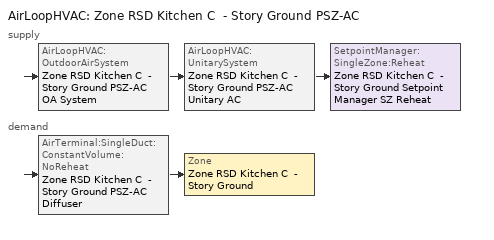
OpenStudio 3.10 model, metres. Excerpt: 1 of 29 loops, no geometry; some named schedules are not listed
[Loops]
AirLoopHVAC 'Zone RSD Kitchen C  - Story Ground PSZ-AC'
 supply: AirLoopHVAC:OutdoorAirSystem 'Zone RSD Kitchen C  - Story Ground PSZ-AC OA System' > AirLoopHVAC:UnitarySystem 'Zone RSD Kitchen C  - Story Ground PSZ-AC Unitary AC' > SetpointManager:SingleZone:Reheat 'Zone RSD Kitchen C  - Story Ground Setpoint Manager SZ Reheat'
 demand: AirTerminal:SingleDuct:ConstantVolume:NoReheat 'Zone RSD Kitchen C  - Story Ground PSZ-AC Diffuser' > Zone 'Zone RSD Kitchen C  - Story Ground'
[Sizing:Zone]
Zone RSD Kitchen C  - Story Ground: Zone Cooling Design Supply Air Temperature Input Method=SupplyAirTemperature; Zone Cooling Design Supply Air Temperature {C}=12.7778; Zone Cooling Design Supply Air Temperature Difference {deltaC}=11.11; Zone Heating Design Supply Air Temperature Input Method=SupplyAirTemperature; Zone Heating Design Supply Air Temperature {C}=50; Zone Heating Design Supply Air Temperature Difference {deltaC}=11.11; Zone Cooling Design Supply Air Humidity Ratio {kg-H2O/kg-air}=0.0085; Zone Heating Design Supply Air Humidity Ratio {kg-H2O/kg-air}=0.008; Cooling Design Air Flow Method=DesignDay; Heating Design Air Flow Method=DesignDay; Account for Dedicated Outdoor Air System=No; Dedicated Outdoor Air System Control Strategy=NeutralSupplyAir; Dedicated Outdoor Air Low Setpoint Temperature for Design {C}=autosize; Dedicated Outdoor Air High Setpoint Temperature for Design {C}=autosize; Zone Load Sizing Method=Sensible Load Only No Latent Load; Zone Latent Cooling Design Supply Air Humidity Ratio Input Method=HumidityRatioDifference; Zone Cooling Design Supply Air Humidity Ratio Difference {kgWater/kgDryAir}=0.005; Zone Latent Heating Design Supply Air Humidity Ratio Input Method=HumidityRatioDifference; Zone Humidification Design Supply Air Humidity Ratio Difference {kgWater/kgDryAir}=0.005; Sizing Option=Coincident
[Zone equipment]
Zone RSD Kitchen C  - Story Ground: Zone RSD Kitchen C  - Story Ground Exhaust Fan, Zone RSD Kitchen C  - Story Ground PSZ-AC Diffuser
[Fan:ZoneExhaust]
Zone RSD Kitchen C  - Story Ground Exhaust Fan: Availability Schedule=D_RSD_All_Fan_Yr; Fan Total Efficiency=0.563391; Pressure Rise {Pa}=124.544; Maximum Flow Rate {m3/s}=1.1212; Flow Fraction Schedule=D_RSD_All_Fan_Yr; System Availability Manager Coupling Mode=Decoupled
[AirLoopHVAC]
Zone RSD Kitchen C  - Story Ground PSZ-AC: Availability Schedule=Always On Discrete; Design Supply Air Flow Rate {m3/s}=2.5634; Design Return Air Flow Fraction of Supply Air Flow=1
[Sizing:System]
Zone RSD Kitchen C  - Story Ground PSZ-AC: Type of Load to Size On=Sensible; Design Outdoor Air Flow Rate {m3/s}=2.5634; Central Heating Maximum System Air Flow Ratio=1; Preheat Design Temperature {C}=7.22222; Preheat Design Humidity Ratio {kg-H2O/kg-Air}=0.008; Precool Design Temperature {C}=12.7778; Precool Design Humidity Ratio {kg-H2O/kg-Air}=0.008; Central Cooling Design Supply Air Temperature {C}=12.7778; Central Heating Design Supply Air Temperature {C}=50; Sizing Option=Coincident; 100% Outdoor Air in Cooling=No; 100% Outdoor Air in Heating=No; Central Cooling Design Supply Air Humidity Ratio {kg-H2O/kg-Air}=0.0085; Central Heating Design Supply Air Humidity Ratio {kg-H2O/kg-Air}=0.008; Cooling Design Air Flow Method=DesignDay; Heating Design Air Flow Method=DesignDay; System Outdoor Air Method=ZoneSum; Zone Maximum Outdoor Air Fraction=1; Cooling Supply Air Flow Rate Per Floor Area {m3/s-m2}=0.00996765; Cooling Fraction of Autosized Cooling Supply Air Flow Rate=1; Cooling Supply Air Flow Rate Per Unit Cooling Capacity {m3/s-W}=3.94755e-05; Heating Supply Air Flow Rate Per Floor Area {m3/s-m2}=0.00996765; Heating Fraction of Autosized Heating Supply Air Flow Rate=1; Heating Fraction of Autosized Cooling Supply Air Flow Rate=1; Heating Supply Air Flow Rate Per Unit Heating Capacity {m3/s-W}=3.15882e-05; Cooling Design Capacity Method=CoolingDesignCapacity; Cooling Design Capacity {W}=28883.45; Cooling Design Capacity Per Floor Area {W/m2}=234.7; Fraction of Autosized Cooling Design Capacity=1; Heating Design Capacity Method=HeatingDesignCapacity; Heating Design Capacity {W}=5376.78; Heating Design Capacity Per Floor Area {W/m2}=157; Fraction of Autosized Heating Design Capacity=1; Central Cooling Capacity Control Method=OnOff; Occupant Diversity=1
[SetpointManager:SingleZone:Reheat]
Zone RSD Kitchen C  - Story Ground Setpoint Manager SZ Reheat: Minimum Supply Air Temperature {C}=12.7778; Maximum Supply Air Temperature {C}=50; Control Zone=Zone RSD Kitchen C  - Story Ground; Setpoint Node or NodeList=Zone RSD Kitchen C  - Story Ground PSZ-AC Supply Outlet Node
[Coil:Heating:Gas]
Zone RSD Kitchen C  - Story Ground PSZ-AC Gas Htg Coil: Availability Schedule=Always On Discrete; Gas Burner Efficiency=0.8; Nominal Capacity {W}=94939.9; On Cycle Parasitic Electric Load {W}=0; Off Cycle Parasitic Gas Load {W}=0
[Coil:Heating:Electric]
Zone RSD Kitchen C  - Story Ground PSZ-AC No Heat: Availability Schedule=Always Off Discrete; Efficiency=1; Nominal Capacity {W}=0
[Coil:Cooling:DX:SingleSpeed]
Zone RSD Kitchen C  - Story Ground PSZ-AC 1spd DX AC Clg Coil 127kBtu/hr 9.7SEER 130kBtu/hr 13.0SEER: Availability Schedule=Always On Discrete; Rated Total Cooling Capacity {W}=48144.7; Rated Sensible Heat Ratio=0.80004; Rated COP {W/W}=3.91157; Rated Air Flow Rate {m3/s}=2.5634; Rated Evaporator Fan Power Per Volume Flow Rate 2017 {W/(m3/s)}=773.3; Rated Evaporator Fan Power Per Volume Flow Rate 2023 {W/(m3/s)}=934.4; Total Cooling Capacity Function of Temperature Curve=SpltAC1Sp_ClCap_fT; Total Cooling Capacity Function of Flow Fraction Curve=DXCOOL-NECB2011-REF-CAPFFLOW; Energy Input Ratio Function of Temperature Curve=SpltAC1Sp_EIR_fT; Energy Input Ratio Function of Flow Fraction Curve=DXCOOL-NECB2011-REF-COOLEIRFFLOW; Part Load Fraction Correlation Curve=DXCOOL-NECB2011-REF-COOLPLFFPLR; Minimum Outdoor Dry-Bulb Temperature for Compressor Operation {C}=-25; Nominal Time for Condensate Removal to Begin {s}=0; Ratio of Initial Moisture Evaporation Rate and Steady State Latent Capacity=0; Maximum Cycling Rate {cycles/hr}=0; Latent Capacity Time Constant {s}=0; Condenser Type=AirCooled; Evaporative Condenser Effectiveness=0.9; Evaporative Condenser Air Flow Rate {m3/s}=autosize; Evaporative Condenser Pump Rated Power Consumption {W}=autosize; Crankcase Heater Capacity {W}=0; Maximum Outdoor Dry-Bulb Temperature for Crankcase Heater Operation {C}=10; Basin Heater Capacity {W/K}=0; Basin Heater Setpoint Temperature {C}=2
[Fan:OnOff]
Zone RSD Kitchen C  - Story Ground PSZ-AC Fan: Availability Schedule=Always On Discrete; Fan Total Efficiency=0.56875; Pressure Rise {Pa}=622.722; Maximum Flow Rate {m3/s}=2.5634; Motor Efficiency=0.875; Motor In Airstream Fraction=1; Fan Power Ratio Function of Speed Ratio Curve=Fan On Off Power Curve 7; Fan Efficiency Ratio Function of Speed Ratio Curve=Fan On Off Efficiency Curve 7
[AirLoopHVAC:UnitarySystem]
Zone RSD Kitchen C  - Story Ground PSZ-AC Unitary AC: Control Type=Load; Controlling Zone or Thermostat Location=Zone RSD Kitchen C  - Story Ground; Dehumidification Control Type=None; Availability Schedule=Outage Availability Schedule; Supply Fan=Zone RSD Kitchen C  - Story Ground PSZ-AC Fan; Fan Placement=DrawThrough; Supply Air Fan Operating Mode Schedule=Always On Discrete; Heating Coil=Zone RSD Kitchen C  - Story Ground PSZ-AC Gas Htg Coil; DX Heating Coil Sizing Ratio=1; Cooling Coil=Zone RSD Kitchen C  - Story Ground PSZ-AC 1spd DX AC Clg Coil 127kBtu/hr 9.7SEER 130kBtu/hr 13.0SEER; Use DOAS DX Cooling Coil=No; DOAS DX Cooling Coil Leaving Minimum Air Temperature {C}=2; Latent Load Control=SensibleOnlyLoadControl; Supplemental Heating Coil=Zone RSD Kitchen C  - Story Ground PSZ-AC No Heat; Supply Air Flow Rate Method During Cooling Operation=SupplyAirFlowRate; Supply Air Flow Rate During Cooling Operation {m3/s}=2.5634; Supply Air Flow Rate Method During Heating Operation=SupplyAirFlowRate; Supply Air Flow Rate During Heating Operation {m3/s}=2.5634; Supply Air Flow Rate Method When No Cooling or Heating is Required=None; No Load Supply Air Flow Rate Control Set To Low Speed=Yes; Maximum Supply Air Temperature {C}=50; Maximum Outdoor Dry-Bulb Temperature for Supplemental Heater Operation {C}=21; Ancilliary On-Cycle Electric Power {W}=0; Ancilliary Off-Cycle Electric Power {W}=0
[Controller:OutdoorAir]
Zone RSD Kitchen C  - Story Ground PSZ-AC OA System Controller: Minimum Outdoor Air Flow Rate {m3/s}=0.0894718; Maximum Outdoor Air Flow Rate {m3/s}=2.5634; Economizer Control Type=NoEconomizer; Economizer Control Action Type=ModulateFlow; Economizer Maximum Limit Dry-Bulb Temperature {C}=28; Economizer Maximum Limit Enthalpy {J/kg}=64000; Lockout Type=LockoutWithCompressor; Minimum Limit Type=FixedMinimum; Minimum Outdoor Air Schedule=Zone RSD Kitchen C  - Story Ground PSZ-AC_night_ventcycle_schedule; Controller Mechanical Ventilation=Controller Mechanical Ventilation 8; High Humidity Control=No; High Humidity Outdoor Air Flow Ratio=1; Control High Indoor Humidity Based on Outdoor Humidity Ratio=Yes; Heat Recovery Bypass Control Type=BypassWhenWithinEconomizerLimits; Economizer Operation Staging=InterlockedWithMechanicalCooling
[Controller:MechanicalVentilation]
Controller Mechanical Ventilation 8: Availability Schedule=Always On Discrete
[AirLoopHVAC:OutdoorAirSystem]
Zone RSD Kitchen C  - Story Ground PSZ-AC OA System: Controller=Zone RSD Kitchen C  - Story Ground PSZ-AC OA System Controller
[AirTerminal:SingleDuct:ConstantVolume:NoReheat]
Zone RSD Kitchen C  - Story Ground PSZ-AC Diffuser: Availability Schedule=Always On Discrete; Maximum Air Flow Rate {m3/s}=2.5634
[Schedule:Ruleset]
D_RSD_All_Fan_Yr: Default Day Schedule=D_RSD_All_Fan_Yr Default; Summer Design Day Schedule=D_RSD_All_Fan_Yr Summer Design Day; Winter Design Day Schedule=D_RSD_All_Fan_Yr Winter Design Day
[Schedule:Day]
D_RSD_All_Fan_Yr Default; autogen D_RSD_All_Fan_Yr 0_day_sch: Average, 9, 0, 0, 23, 0, 1, 24, 0, 0
D_RSD_All_Fan_Yr Winter Design Day; D_RSD_All_Fan_Yr Summer Design Day: No, 9, 0, 0, 23, 0, 1, 24, 0, 0
Schedule Day 41: 1, 0, 0, 2, 0, 0, 3, 0, 0, 4, 0, 0, 5, 0, 0, 6, 0, 0, 7, 0, 0, 8, 0, 0, 9, 0, 0, 10, 0, 1, 11, 0, 1, 12, 0, 1, 13, 0, 1, 14, 0, 1, 15, 0, 0, 16, 0, 0, 17, 0, 0, 18, 0, 0, 19, 0, 0, 20, 0, 0, 21, 0, 0, 22, 0, 0, 23, 0, 0, 24, 0, 0
Schedule Day 42: 1, 0, 0, 2, 0, 0, 3, 0, 0, 4, 0, 0, 5, 0, 0, 6, 0, 0, 7, 0, 0, 8, 0, 0, 9, 0, 0, 10, 0, 0, 11, 0, 0, 12, 0, 0, 13, 0, 0, 14, 0, 0, 15, 0, 1, 16, 0, 1, 17, 0, 1, 18, 0, 1, 19, 0, 1, 20, 0, 1, 21, 0, 1, 22, 0, 1, 23, 0, 1, 24, 0, 0
[Schedule:Rule] Schedule Ruleset=D_RSD_All_Fan_Yr; Apply Sunday=Yes; Apply Monday=Yes; Apply Tuesday=Yes; Apply Wednesday=Yes; Apply Thursday=Yes; Apply Friday=Yes; Apply Saturday=Yes
autogen D_RSD_All_Fan_Yr 0: Rule Order=2; Day Schedule=autogen D_RSD_All_Fan_Yr 0_day_sch; Date Specification Type=SpecificDates; Specific Month 1=1; Specific Day 1=2; Specific Month 2=1; Specific Day 2=3; Specific Month 3=1; Specific Day 3=9; Specific Month 4=1; Specific Day 4=10; Specific Month 5=1; Specific Day 5=16; Specific Month 6=1; Specific Day 6=17; Specific Month 7=1; Specific Day 7=23; Specific Month 8=1; Specific Day 8=24; Specific Month 9=1; Specific Day 9=30; Specific Month 10=1; Specific Day 10=31; Specific Month 11=2; Specific Day 11=6; Specific Month 12=2; Specific Day 12=7; Specific Month 13=2; Specific Day 13=13; Specific Month 14=2; Specific Day 14=14; Specific Month 15=2; Specific Day 15=20; Specific Month 16=2; Specific Day 16=21; Specific Month 17=2; Specific Day 17=27; Specific Month 18=2; Specific Day 18=28; Specific Month 19=3; Specific Day 19=6; Specific Month 20=3; Specific Day 20=7; Specific Month 21=3; Specific Day 21=13; Specific Month 22=3; Specific Day 22=14; Specific Month 23=3; Specific Day 23=20; Specific Month 24=3; Specific Day 24=21; Specific Month 25=3; Specific Day 25=27; Specific Month 26=3; Specific Day 26=28; Specific Month 27=4; Specific Day 27=3; Specific Month 28=4; Specific Day 28=4; Specific Month 29=4; Specific Day 29=10; Specific Month 30=4; Specific Day 30=11; Specific Month 31=4; Specific Day 31=17; Specific Month 32=4; Specific Day 32=18; Specific Month 33=4; Specific Day 33=24; Specific Month 34=4; Specific Day 34=25; Specific Month 35=5; Specific Day 35=1; Specific Month 36=5; Specific Day 36=2; Specific Month 37=5; Specific Day 37=8; Specific Month 38=5; Specific Day 38=9; Specific Month 39=5; Specific Day 39=15; Specific Month 40=5; Specific Day 40=16; Specific Month 41=5; Specific Day 41=22; Specific Month 42=5; Specific Day 42=23; Specific Month 43=5; Specific Day 43=29; Specific Month 44=5; Specific Day 44=30; Specific Month 45=6; Specific Day 45=5; Specific Month 46=6; Specific Day 46=6; Specific Month 47=6; Specific Day 47=12; Specific Month 48=6; Specific Day 48=13; Specific Month 49=6; Specific Day 49=19; Specific Month 50=6; Specific Day 50=20; Specific Month 51=6; Specific Day 51=26; Specific Month 52=6; Specific Day 52=27; Specific Month 53=7; Specific Day 53=3; Specific Month 54=7; Specific Day 54=4; Specific Month 55=7; Specific Day 55=10; Specific Month 56=7; Specific Day 56=11; Specific Month 57=7; Specific Day 57=17; Specific Month 58=7; Specific Day 58=18; Specific Month 59=7; Specific Day 59=24; Specific Month 60=7; Specific Day 60=25; Specific Month 61=7; Specific Day 61=31; Specific Month 62=8; Specific Day 62=1; Specific Month 63=8; Specific Day 63=7; Specific Month 64=8; Specific Day 64=8; Specific Month 65=8; Specific Day 65=14; Specific Month 66=8; Specific Day 66=15; Specific Month 67=8; Specific Day 67=21; Specific Month 68=8; Specific Day 68=22; Specific Month 69=8; Specific Day 69=28; Specific Month 70=8; Specific Day 70=29; Specific Month 71=9; Specific Day 71=4; Specific Month 72=9; Specific Day 72=5; Specific Month 73=9; Specific Day 73=11; Specific Month 74=9; Specific Day 74=12; Specific Month 75=9; Specific Day 75=18; Specific Month 76=9; Specific Day 76=19; Specific Month 77=9; Specific Day 77=25; Specific Month 78=9; Specific Day 78=26; Specific Month 79=10; Specific Day 79=2; Specific Month 80=10; Specific Day 80=3; Specific Month 81=10; Specific Day 81=9; Specific Month 82=10; Specific Day 82=10; Specific Month 83=10; Specific Day 83=16; Specific Month 84=10; Specific Day 84=17; Specific Month 85=10; Specific Day 85=23; Specific Month 86=10; Specific Day 86=24; Specific Month 87=10; Specific Day 87=30; Specific Month 88=10; Specific Day 88=31; Specific Month 89=11; Specific Day 89=6; Specific Month 90=11; Specific Day 90=7; Specific Month 91=11; Specific Day 91=13; Specific Month 92=11; Specific Day 92=14; Specific Month 93=11; Specific Day 93=20; Specific Month 94=11; Specific Day 94=21; Specific Month 95=11; Specific Day 95=27; Specific Month 96=11; Specific Day 96=28; Specific Month 97=12; Specific Day 97=4; Specific Month 98=12; Specific Day 98=5; Specific Month 99=12; Specific Day 99=11; Specific Month 100=12; Specific Day 100=12; Specific Month 101=12; Specific Day 101=18; Specific Month 102=12; Specific Day 102=19; Specific Month 103=12; Specific Day 103=25; Specific Month 104=12; Specific Day 104=26
D_RSD_All_Fan_Yr Outage Day 227: Rule Order=1; Day Schedule=Schedule Day 41; Date Specification Type=DateRange; Start Month=8; Start Day=15; End Month=8; End Day=15
D_RSD_All_Fan_Yr Outage Day 228: Rule Order=0; Day Schedule=Schedule Day 42; Date Specification Type=DateRange; Start Month=8; Start Day=16; End Month=8; End Day=16
[Schedule:Constant]
Name | Value
Always On Discrete; Zone RSD Kitchen C  - Story Ground PSZ-AC_night_ventcycle_schedule | 1
Always Off Discrete | 0
[Curve:Exponent]
Fan On Off Power Curve 7: Coefficient1 Constant=1; Coefficient2 Constant=0; Coefficient3 Constant=0; Minimum Value of x=0; Maximum Value of x=1
[Curve:Cubic] Maximum Value of x=1
Name | Coefficient1 Constant | Coefficient2 x | Coefficient3 x**2 | Coefficient4 x**3 | Minimum Value of x
Fan On Off Efficiency Curve 7 | 1 | 0 | 0 | 0 | 0
DXCOOL-NECB2011-REF-COOLPLFFPLR | 0.0277 | 4.9151 | -8.184 | 4.2702 | 0.7
[Curve:Biquadratic] Minimum Value of x=7.22222; Maximum Value of x=29.44444; Minimum Value of y=-23.333; Maximum Value of y=46.11111
Name | Coefficient1 Constant | Coefficient2 x | Coefficient3 x**2 | Coefficient4 y | Coefficient5 y**2 | Coefficient6 x*y
SpltAC1Sp_ClCap_fT | 0.67916 | 0.016938 | 0.00069336 | 0.0045576 | -8.42e-05 | -0.00047628
SpltAC1Sp_EIR_fT | 0.739046 | -0.00778968 | 0.000128304 | -0.00027 | 0.0006642 | -0.000648
[Curve:Quadratic] Coefficient1 Constant=1; Coefficient2 x=0; Coefficient3 x**2=0; Minimum Value of x=0; Maximum Value of x=1
DXCOOL-NECB2011-REF-CAPFFLOW; DXCOOL-NECB2011-REF-COOLEIRFFLOW
